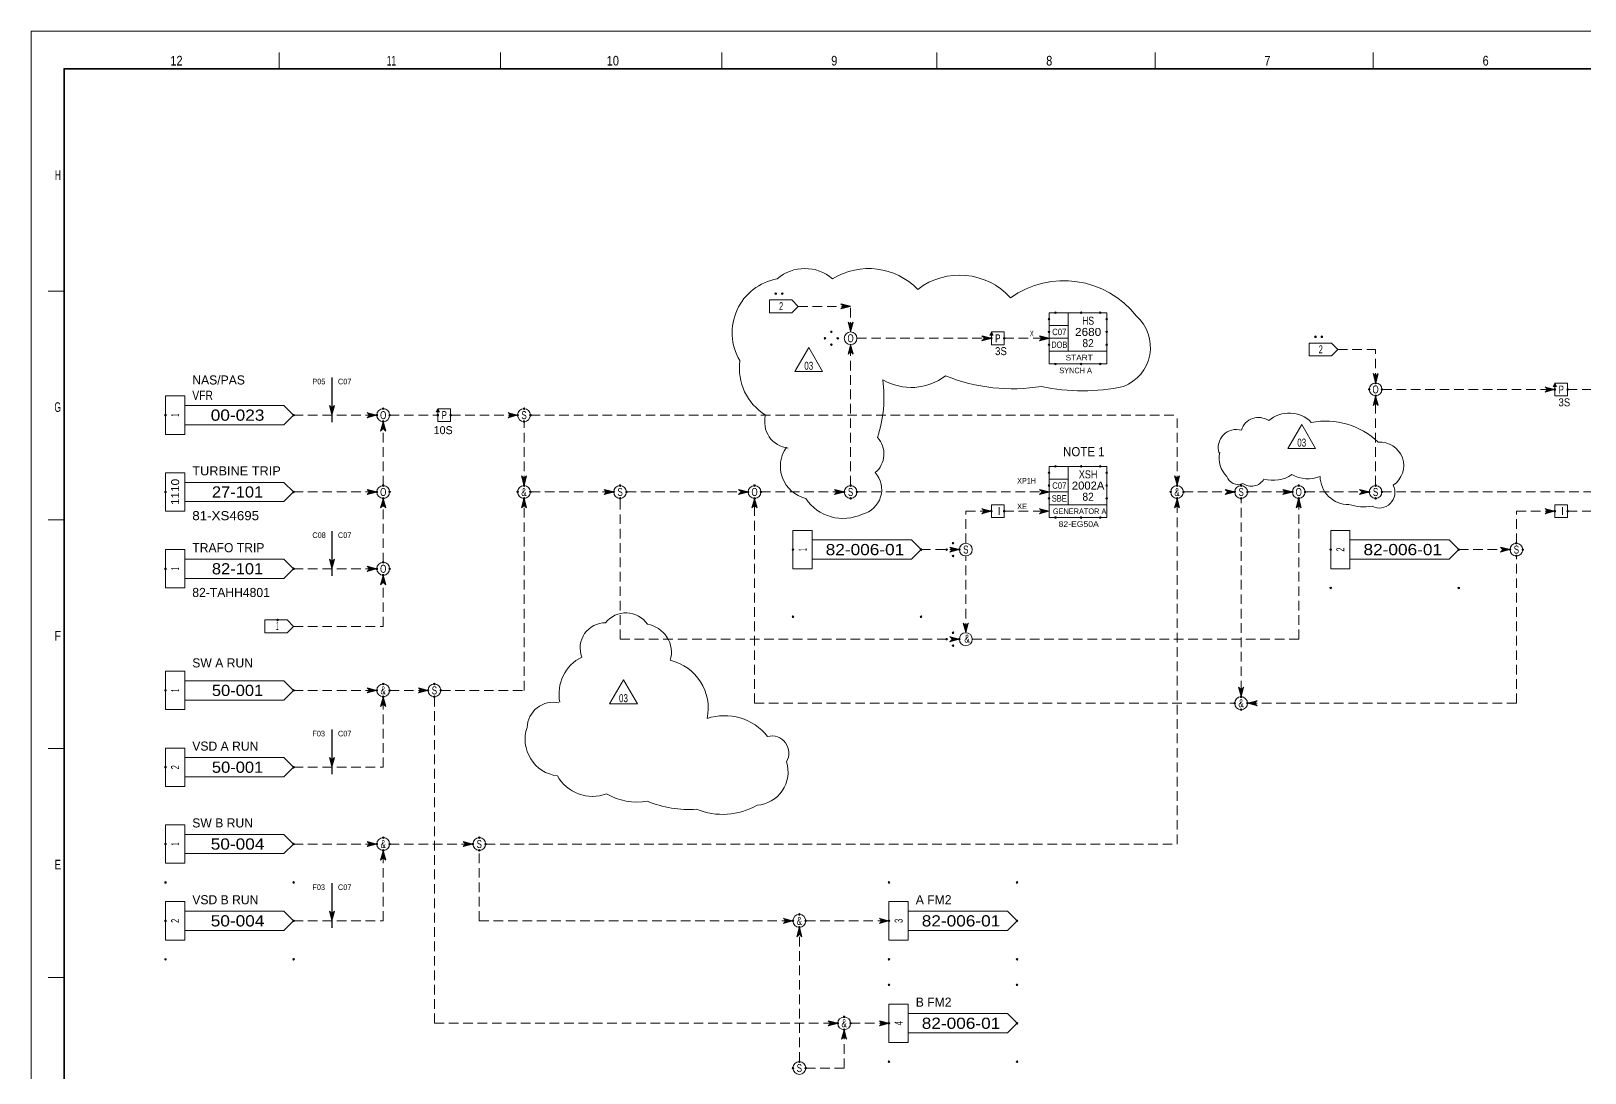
# Model space of a CAD drawing. Header units: millimetres. Extents: x 0 to 841, y 0 to 594.
# Drawn here: x 0 to 485.4, y 268.5 to 594 of the extents above; entities that cross this region are included whole.
import ezdxf
from ezdxf.enums import TextEntityAlignment as Align

# ---------------------------------------------------------------- set-up
doc = ezdxf.new("R2010")
doc.units = ezdxf.units.MM
doc.header["$PDMODE"] = 32
doc.header["$PDSIZE"] = 0.5
doc.linetypes.add('MEDIUM_DASHED', pattern=[4.5, 3, -1.5])
for name, color, linetype, lineweight in [('1', 7, 'Continuous', 13), ('12', 7, 'Continuous', 13), ('46', 7, 'MEDIUM_DASHED', 13), ('48', 7, 'Continuous', 13), ('49', 7, 'Continuous', 13), ('50', 7, 'Continuous', 13), ('51', 7, 'Continuous', 13), ('9', 7, 'Continuous', 13)]:
    doc.layers.add(name, color=color, linetype=linetype, lineweight=lineweight)
doc.layers.add('45', color=7, linetype='Continuous')

msp = doc.modelspace()

# ---------------------------------------------------------------- linework, layer by layer
at = {"layer": '1'}
for p, q in [((77.491, 587.261), (77.491, 582.228)), ((77.491, 587.261), (77.491, 582.228)), ((146.654, 587.261), (146.654, 582.228)), ((146.654, 587.261), (146.654, 582.228)), ((215.817, 587.261), (215.817, 582.228)), ((215.817, 587.261), (215.817, 582.228)), ((282.976, 587.261), (282.976, 582.228)), ((282.976, 587.261), (282.976, 582.228)), ((351.136, 587.261), (351.136, 582.228)), ((351.136, 587.261), (351.136, 582.228)), ((419.297, 587.261), (419.297, 582.228)), ((419.297, 587.261), (419.297, 582.228)), ((10.333, 512.761), (5.321, 512.761)), ((10.333, 512.761), (5.321, 512.761)), ((10.333, 441.28), (5.321, 441.28)), ((10.333, 441.28), (5.321, 441.28)), ((10.333, 369.799), (5.321, 369.799)), ((10.333, 369.799), (5.321, 369.799)), ((10.333, 298.318), (5.321, 298.318)), ((10.333, 298.318), (5.321, 298.318))]:
    msp.add_line(p, q, dxfattribs=at)
at = {"layer": '1', "lineweight": 25}
for p, q in [((93.999, 485.8), (93.999, 471.8)), ((93.999, 437.8), (93.999, 423.8)), ((93.999, 375.8), (93.999, 361.8)), ((93.999, 327.8), (93.999, 313.8))]:
    msp.add_line(p, q, dxfattribs=at)
at = {"layer": '1', "lineweight": 35}
msp.add_lwpolyline([(829.263, 112.014), (829.263, 582.228), (10.333, 582.228), (10.333, 10.382)], dxfattribs=at)
msp.add_lwpolyline([(829.263, 112.014), (829.263, 582.228), (10.333, 582.228), (10.333, 10.382)], dxfattribs=at)
at = {"layer": '12'}
for p, q in [((230.641, 509.977), (230.641, 505.977)), ((230.641, 509.977), (237.641, 509.977)), ((230.641, 505.977), (237.641, 505.977)), ((399.221, 496.485), (399.221, 492.485)), ((399.221, 496.485), (406.221, 496.485)), ((399.221, 492.485), (406.221, 492.485)), ((73, 410), (73, 406)), ((73, 410), (80, 410)), ((73, 406), (80, 406))]:
    msp.add_line(p, q, dxfattribs=at)
for points in [[(237.641, 505.977), (239.641, 507.977), (237.641, 509.977)], [(406.221, 492.485), (408.221, 494.485), (406.221, 496.485)], [(80, 406), (82, 408), (80, 410)]]:
    msp.add_lwpolyline(points, dxfattribs=at)
for p in [(232.641, 511.977), (234.641, 511.977), (401.221, 498.485), (403.221, 498.485), (77, 410)]:
    msp.add_point(p, dxfattribs=at)
at = {"layer": '46'}
for p, q in [((239.641, 507.977), (256, 507.977)), ((256, 500), (256, 507.977)), ((256, 452), (256, 496)), ((258, 498), (300, 498)), ((304, 498), (318, 498)), ((408.221, 494.485), (420.018, 494.485)), ((420, 484.143), (420, 494.513)), ((422.029, 482), (476, 482)), ((480, 482), (500, 482)), ((420, 452), (420, 480)), ((110, 452), (110, 472)), ((112, 474), (127.151, 474)), ((131.144, 474), (152, 474)), ((154, 452), (154, 472)), ((156, 474), (358, 474)), ((358, 452), (358, 474)), ((154, 388), (154, 448)), ((156, 450), (182, 450)), ((184, 404), (184, 448)), ((226, 384), (226, 448)), ((228, 450), (254, 450)), ((258, 450), (318, 450)), ((358, 340), (358, 448)), ((360, 450), (376, 450)), ((378, 388), (378, 448)), ((380, 450), (394, 450)), ((398, 450), (418, 450)), ((422, 450), (500, 450)), ((292, 434), (292, 444)), ((292, 444), (300, 444)), ((304, 444), (318, 444)), ((464, 434), (464, 444)), ((464, 444), (476, 444)), ((480, 444), (500, 444)), ((278, 432), (290, 432)), ((292, 406), (292, 430)), ((446, 432), (460, 432)), ((464, 384), (464, 430)), ((82, 408), (110, 408)), ((184, 404), (290, 404)), ((294, 404), (396, 404)), ((110, 364), (110, 386)), ((112, 388), (124, 388)), ((126, 284), (126, 386)), ((128, 388), (154, 388)), ((226, 384), (376, 384)), ((380, 384), (464, 384)), ((82, 364), (110, 364)), ((112, 340), (138, 340)), ((142, 340), (358, 340)), ((110, 316), (110, 336)), ((140, 316), (140, 338)), ((82, 316), (110, 316)), ((140, 316), (238, 316)), ((242, 316), (268, 316)), ((240, 272), (240, 314)), ((126, 284), (252, 284)), ((254, 270), (254, 282)), ((256, 284), (268, 284)), ((242, 270), (254, 270))]:
    msp.add_line(p, q, dxfattribs=at)
for points in [[(256, 508), (253, 508.8), (253.8, 508), (253, 507.2)], [(255.6, 508), (253.4, 508.6), (254, 508), (253.4, 507.4)], [(255.2, 508), (253.8, 508.4), (254.2, 508), (253.8, 507.6)], [(254.8, 508), (254.2, 508.2), (254.4, 508), (254.2, 507.8)], [(256, 500.024), (256.8, 503.024), (256, 502.224), (255.2, 503.024)], [(256, 500.424), (256.6, 502.624), (256, 502.024), (255.4, 502.624)], [(256, 500.824), (256.4, 502.224), (256, 501.824), (255.6, 502.224)], [(256, 501.224), (256.2, 501.824), (256, 501.624), (255.8, 501.824)], [(256.002, 496.042), (256.802, 493.042), (256.002, 493.842), (255.202, 493.042)], [(256.002, 495.642), (256.602, 493.442), (256.002, 494.042), (255.402, 493.442)], [(256.002, 495.242), (256.402, 493.842), (256.002, 494.242), (255.602, 493.842)], [(300, 498), (297, 498.8), (297.8, 498), (297, 497.2)], [(299.6, 498), (297.4, 498.6), (298, 498), (297.4, 497.4)], [(299.2, 498), (297.8, 498.4), (298.2, 498), (297.8, 497.6)], [(298.8, 498), (298.2, 498.2), (298.4, 498), (298.2, 497.8)], [(318, 498), (315, 498.8), (315.8, 498), (315, 497.2)], [(317.6, 498), (315.4, 498.6), (316, 498), (315.4, 497.4)], [(317.2, 498), (315.8, 498.4), (316.2, 498), (315.8, 497.6)], [(316.8, 498), (316.2, 498.2), (316.4, 498), (316.2, 497.8)], [(256.002, 494.842), (256.202, 494.242), (256.002, 494.442), (255.802, 494.242)], [(420.056, 484.057), (420.856, 487.057), (420.056, 486.257), (419.256, 487.057)], [(420.056, 484.457), (420.656, 486.657), (420.056, 486.057), (419.456, 486.657)], [(420.056, 484.857), (420.456, 486.257), (420.056, 485.857), (419.656, 486.257)], [(420.056, 485.257), (420.256, 485.857), (420.056, 485.657), (419.856, 485.857)], [(476, 482), (473, 482.8), (473.8, 482), (473, 481.2)], [(475.6, 482), (473.4, 482.6), (474, 482), (473.4, 481.4)], [(475.2, 482), (473.8, 482.4), (474.2, 482), (473.8, 481.6)], [(474.8, 482), (474.2, 482.2), (474.4, 482), (474.2, 481.8)], [(94, 474), (94.8, 477), (94, 476.2), (93.2, 477)], [(94, 474.4), (94.6, 476.6), (94, 476), (93.4, 476.6)], [(94, 474.8), (94.4, 476.2), (94, 475.8), (93.6, 476.2)], [(94, 475.2), (94.2, 475.8), (94, 475.6), (93.8, 475.8)], [(420.002, 480.042), (420.802, 477.042), (420.002, 477.842), (419.202, 477.042)], [(420.002, 479.642), (420.602, 477.442), (420.002, 478.042), (419.402, 477.442)], [(420.002, 479.242), (420.402, 477.842), (420.002, 478.242), (419.602, 477.842)], [(420.002, 478.842), (420.202, 478.242), (420.002, 478.442), (419.802, 478.242)], [(107.6, 474), (105.4, 474.6), (106, 474), (105.4, 473.4)], [(107.2, 474), (105.8, 474.4), (106.2, 474), (105.8, 473.6)], [(106.8, 474), (106.2, 474.2), (106.4, 474), (106.2, 473.8)], [(110, 472), (110.8, 469), (110, 469.8), (109.2, 469)], [(110, 471.6), (110.6, 469.4), (110, 470), (109.4, 469.4)], [(110, 471.2), (110.4, 469.8), (110, 470.2), (109.6, 469.8)], [(152, 474), (149, 474.8), (149.8, 474), (149, 473.2)], [(151.6, 474), (149.4, 474.6), (150, 474), (149.4, 473.4)], [(151.2, 474), (149.8, 474.4), (150.2, 474), (149.8, 473.6)], [(150.8, 474), (150.2, 474.2), (150.4, 474), (150.2, 473.8)], [(110, 470.8), (110.2, 470.2), (110, 470.4), (109.8, 470.2)], [(154, 452), (154.8, 455), (154, 454.2), (153.2, 455)], [(154, 452.4), (154.6, 454.6), (154, 454), (153.4, 454.6)], [(154, 452.8), (154.4, 454.2), (154, 453.8), (153.6, 454.2)], [(154, 453.2), (154.2, 453.8), (154, 453.6), (153.8, 453.8)], [(358, 452), (358.8, 455), (358, 454.2), (357.2, 455)], [(358, 452.4), (358.6, 454.6), (358, 454), (357.4, 454.6)], [(358, 452.8), (358.4, 454.2), (358, 453.8), (357.6, 454.2)], [(358, 453.2), (358.2, 453.8), (358, 453.6), (357.8, 453.8)], [(107.6, 450), (105.4, 450.6), (106, 450), (105.4, 449.4)], [(107.2, 450), (105.8, 450.4), (106.2, 450), (105.8, 449.6)], [(106.8, 450), (106.2, 450.2), (106.4, 450), (106.2, 449.8)], [(110, 447.6), (110.6, 445.4), (110, 446), (109.4, 445.4)], [(110, 447.2), (110.4, 445.8), (110, 446.2), (109.6, 445.8)], [(110, 446.8), (110.2, 446.2), (110, 446.4), (109.8, 446.2)], [(154, 448), (154.8, 445), (154, 445.8), (153.2, 445)], [(154, 447.6), (154.6, 445.4), (154, 446), (153.4, 445.4)], [(154, 447.2), (154.4, 445.8), (154, 446.2), (153.6, 445.8)], [(154, 446.8), (154.2, 446.2), (154, 446.4), (153.8, 446.2)], [(182, 450), (179, 450.8), (179.8, 450), (179, 449.2)], [(181.6, 450), (179.4, 450.6), (180, 450), (179.4, 449.4)], [(181.2, 450), (179.8, 450.4), (180.2, 450), (179.8, 449.6)], [(180.8, 450), (180.2, 450.2), (180.4, 450), (180.2, 449.8)], [(223.6, 450), (221.4, 450.6), (222, 450), (221.4, 449.4)], [(223.2, 450), (221.8, 450.4), (222.2, 450), (221.8, 449.6)], [(222.8, 450), (222.2, 450.2), (222.4, 450), (222.2, 449.8)], [(226, 448), (226.8, 445), (226, 445.8), (225.2, 445)], [(226, 447.6), (226.6, 445.4), (226, 446), (225.4, 445.4)], [(226, 447.2), (226.4, 445.8), (226, 446.2), (225.6, 445.8)], [(226, 446.8), (226.2, 446.2), (226, 446.4), (225.8, 446.2)], [(254, 450), (251, 450.8), (251.8, 450), (251, 449.2)], [(253.6, 450), (251.4, 450.6), (252, 450), (251.4, 449.4)], [(253.2, 450), (251.8, 450.4), (252.2, 450), (251.8, 449.6)], [(252.8, 450), (252.2, 450.2), (252.4, 450), (252.2, 449.8)], [(318, 450), (315, 450.8), (315.8, 450), (315, 449.2)], [(317.6, 450), (315.4, 450.6), (316, 450), (315.4, 449.4)], [(317.2, 450), (315.8, 450.4), (316.2, 450), (315.8, 449.6)], [(316.8, 450), (316.2, 450.2), (316.4, 450), (316.2, 449.8)], [(358, 448), (358.8, 445), (358, 445.8), (357.2, 445)], [(358, 447.6), (358.6, 445.4), (358, 446), (357.4, 445.4)], [(358, 447.2), (358.4, 445.8), (358, 446.2), (357.6, 445.8)], [(358, 446.8), (358.2, 446.2), (358, 446.4), (357.8, 446.2)], [(376, 450), (373, 450.8), (373.8, 450), (373, 449.2)], [(375.6, 450), (373.4, 450.6), (374, 450), (373.4, 449.4)], [(375.2, 450), (373.8, 450.4), (374.2, 450), (373.8, 449.6)], [(374.8, 450), (374.2, 450.2), (374.4, 450), (374.2, 449.8)], [(394, 450), (391, 450.8), (391.8, 450), (391, 449.2)], [(393.6, 450), (391.4, 450.6), (392, 450), (391.4, 449.4)], [(393.2, 450), (391.8, 450.4), (392.2, 450), (391.8, 449.6)], [(392.8, 450), (392.2, 450.2), (392.4, 450), (392.2, 449.8)], [(396, 447.6), (396.6, 445.4), (396, 446), (395.4, 445.4)], [(396, 447.2), (396.4, 445.8), (396, 446.2), (395.6, 445.8)], [(396, 446.8), (396.2, 446.2), (396, 446.4), (395.8, 446.2)], [(418, 450), (415, 450.8), (415.8, 450), (415, 449.2)], [(417.6, 450), (415.4, 450.6), (416, 450), (415.4, 449.4)], [(417.2, 450), (415.8, 450.4), (416.2, 450), (415.8, 449.6)], [(416.8, 450), (416.2, 450.2), (416.4, 450), (416.2, 449.8)], [(300, 444), (297, 444.8), (297.8, 444), (297, 443.2)], [(300, 444), (297, 444.8), (297.8, 444), (297, 443.2)], [(299.6, 444), (297.4, 444.6), (298, 444), (297.4, 443.4)], [(299.6, 444), (297.4, 444.6), (298, 444), (297.4, 443.4)], [(299.2, 444), (297.8, 444.4), (298.2, 444), (297.8, 443.6)], [(299.2, 444), (297.8, 444.4), (298.2, 444), (297.8, 443.6)], [(298.8, 444), (298.2, 444.2), (298.4, 444), (298.2, 443.8)], [(298.8, 444), (298.2, 444.2), (298.4, 444), (298.2, 443.8)], [(318, 444), (315, 444.8), (315.8, 444), (315, 443.2)], [(317.6, 444), (315.4, 444.6), (316, 444), (315.4, 443.4)], [(317.2, 444), (315.8, 444.4), (316.2, 444), (315.8, 443.6)], [(316.8, 444), (316.2, 444.2), (316.4, 444), (316.2, 443.8)], [(476, 444), (473, 444.8), (473.8, 444), (473, 443.2)], [(476, 444), (473, 444.8), (473.8, 444), (473, 443.2)], [(475.6, 444), (473.4, 444.6), (474, 444), (473.4, 443.4)], [(475.6, 444), (473.4, 444.6), (474, 444), (473.4, 443.4)], [(475.2, 444), (473.8, 444.4), (474.2, 444), (473.8, 443.6)], [(475.2, 444), (473.8, 444.4), (474.2, 444), (473.8, 443.6)], [(474.8, 444), (474.2, 444.2), (474.4, 444), (474.2, 443.8)], [(474.8, 444), (474.2, 444.2), (474.4, 444), (474.2, 443.8)], [(290, 432), (287, 432.8), (287.8, 432), (287, 431.2)], [(289.6, 432), (287.4, 432.6), (288, 432), (287.4, 431.4)], [(289.2, 432), (287.8, 432.4), (288.2, 432), (287.8, 431.6)], [(288.8, 432), (288.2, 432.2), (288.4, 432), (288.2, 431.8)], [(462, 432), (459, 432.8), (459.8, 432), (459, 431.2)], [(461.6, 432), (459.4, 432.6), (460, 432), (459.4, 431.4)], [(461.2, 432), (459.8, 432.4), (460.2, 432), (459.8, 431.6)], [(460.8, 432), (460.2, 432.2), (460.4, 432), (460.2, 431.8)], [(94, 426), (94.8, 429), (94, 428.2), (93.2, 429)], [(94, 426.4), (94.6, 428.6), (94, 428), (93.4, 428.6)], [(94, 426.8), (94.4, 428.2), (94, 427.8), (93.6, 428.2)], [(94, 427.2), (94.2, 427.8), (94, 427.6), (93.8, 427.8)], [(107.6, 426), (105.4, 426.6), (106, 426), (105.4, 425.4)], [(107.2, 426), (105.8, 426.4), (106.2, 426), (105.8, 425.6)], [(106.8, 426), (106.2, 426.2), (106.4, 426), (106.2, 425.8)], [(110, 423.6), (110.6, 421.4), (110, 422), (109.4, 421.4)], [(110, 423.2), (110.4, 421.8), (110, 422.2), (109.6, 421.8)], [(110, 422.8), (110.2, 422.2), (110, 422.4), (109.8, 422.2)], [(292, 406), (292.8, 409), (292, 408.2), (291.2, 409)], [(292, 406.4), (292.6, 408.6), (292, 408), (291.4, 408.6)], [(292, 406.8), (292.4, 408.2), (292, 407.8), (291.6, 408.2)], [(292, 407.2), (292.2, 407.8), (292, 407.6), (291.8, 407.8)], [(290, 404), (287, 404.8), (287.8, 404), (287, 403.2)], [(289.6, 404), (287.4, 404.6), (288, 404), (287.4, 403.4)], [(289.2, 404), (287.8, 404.4), (288.2, 404), (287.8, 403.6)], [(288.8, 404), (288.2, 404.2), (288.4, 404), (288.2, 403.8)], [(107.6, 388), (105.4, 388.6), (106, 388), (105.4, 387.4)], [(107.2, 388), (105.8, 388.4), (106.2, 388), (105.8, 387.6)], [(124, 388), (121, 388.8), (121.8, 388), (121, 387.2)], [(123.6, 388), (121.4, 388.6), (122, 388), (121.4, 387.4)], [(123.2, 388), (121.8, 388.4), (122.2, 388), (121.8, 387.6)], [(378, 386), (378.8, 389), (378, 388.2), (377.2, 389)], [(378, 386.4), (378.6, 388.6), (378, 388), (377.4, 388.6)], [(106.8, 388), (106.2, 388.2), (106.4, 388), (106.2, 387.8)], [(110, 386), (110.8, 383), (110, 383.8), (109.2, 383)], [(110, 385.6), (110.6, 383.4), (110, 384), (109.4, 383.4)], [(110, 385.2), (110.4, 383.8), (110, 384.2), (109.6, 383.8)], [(110, 384.8), (110.2, 384.2), (110, 384.4), (109.8, 384.2)], [(122.8, 388), (122.2, 388.2), (122.4, 388), (122.2, 387.8)], [(378, 386.8), (378.4, 388.2), (378, 387.8), (377.6, 388.2)], [(378, 387.2), (378.2, 387.8), (378, 387.6), (377.8, 387.8)], [(380, 384), (383, 384.8), (382.2, 384), (383, 383.2)], [(380.4, 384), (382.6, 384.6), (382, 384), (382.6, 383.4)], [(380.8, 384), (382.2, 384.4), (381.8, 384), (382.2, 383.6)], [(381.2, 384), (381.8, 384.2), (381.6, 384), (381.8, 383.8)], [(94, 364), (94.8, 367), (94, 366.2), (93.2, 367)], [(94, 364.4), (94.6, 366.6), (94, 366), (93.4, 366.6)], [(94, 364.8), (94.4, 366.2), (94, 365.8), (93.6, 366.2)], [(94, 365.2), (94.2, 365.8), (94, 365.6), (93.8, 365.8)], [(107.6, 340), (105.4, 340.6), (106, 340), (105.4, 339.4)], [(107.2, 340), (105.8, 340.4), (106.2, 340), (105.8, 339.6)], [(106.8, 340), (106.2, 340.2), (106.4, 340), (106.2, 339.8)], [(138, 340), (135, 340.8), (135.8, 340), (135, 339.2)], [(137.6, 340), (135.4, 340.6), (136, 340), (135.4, 339.4)], [(137.2, 340), (135.8, 340.4), (136.2, 340), (135.8, 339.6)], [(136.8, 340), (136.2, 340.2), (136.4, 340), (136.2, 339.8)], [(110, 338), (110.8, 335), (110, 335.8), (109.2, 335)], [(110, 337.6), (110.6, 335.4), (110, 336), (109.4, 335.4)], [(110, 337.2), (110.4, 335.8), (110, 336.2), (109.6, 335.8)], [(110, 336.8), (110.2, 336.2), (110, 336.4), (109.8, 336.2)], [(94, 316), (94.8, 319), (94, 318.2), (93.2, 319)], [(94, 316.4), (94.6, 318.6), (94, 318), (93.4, 318.6)], [(94, 316.8), (94.4, 318.2), (94, 317.8), (93.6, 318.2)], [(94, 317.2), (94.2, 317.8), (94, 317.6), (93.8, 317.8)], [(238, 316), (235, 316.8), (235.8, 316), (235, 315.2)], [(237.6, 316), (235.4, 316.6), (236, 316), (235.4, 315.4)], [(237.2, 316), (235.8, 316.4), (236.2, 316), (235.8, 315.6)], [(236.8, 316), (236.2, 316.2), (236.4, 316), (236.2, 315.8)], [(268, 316), (265, 316.8), (265.8, 316), (265, 315.2)], [(267.6, 316), (265.4, 316.6), (266, 316), (265.4, 315.4)], [(267.2, 316), (265.8, 316.4), (266.2, 316), (265.8, 315.6)], [(266.8, 316), (266.2, 316.2), (266.4, 316), (266.2, 315.8)], [(240, 314), (240.8, 311), (240, 311.8), (239.2, 311)], [(240, 313.6), (240.6, 311.4), (240, 312), (239.4, 311.4)], [(240, 313.2), (240.4, 311.8), (240, 312.2), (239.6, 311.8)], [(240, 312.8), (240.2, 312.2), (240, 312.4), (239.8, 312.2)], [(252, 284), (249, 284.8), (249.8, 284), (249, 283.2)], [(251.6, 284), (249.4, 284.6), (250, 284), (249.4, 283.4)], [(251.2, 284), (249.8, 284.4), (250.2, 284), (249.8, 283.6)], [(250.8, 284), (250.2, 284.2), (250.4, 284), (250.2, 283.8)], [(254, 282), (254.8, 279), (254, 279.8), (253.2, 279)], [(254, 281.6), (254.6, 279.4), (254, 280), (253.4, 279.4)], [(268, 284), (265, 284.8), (265.8, 284), (265, 283.2)], [(267.6, 284), (265.4, 284.6), (266, 284), (265.4, 283.4)], [(267.2, 284), (265.8, 284.4), (266.2, 284), (265.8, 283.6)], [(266.8, 284), (266.2, 284.2), (266.4, 284), (266.2, 283.8)], [(254, 281.2), (254.4, 279.8), (254, 280.2), (253.6, 279.8)], [(254, 280.8), (254.2, 280.2), (254, 280.4), (253.8, 280.2)]]:
    msp.add_lwpolyline(points, close=True, dxfattribs=at)
for points in [[(82, 474), (108, 474), (105, 474.8), (105.8, 474), (105, 473.2), (108, 474)], [(82, 450), (108, 450), (105, 450.8), (105.8, 450), (105, 449.2), (108, 450)], [(110, 428), (110, 448), (110.8, 445), (110, 445.8), (109.2, 445), (110, 448)], [(186, 450), (224, 450), (221, 450.8), (221.8, 450), (221, 449.2), (224, 450)], [(396, 404), (396, 448), (396.8, 445), (396, 445.8), (395.2, 445), (396, 448)], [(82, 426), (108, 426), (105, 426.8), (105.8, 426), (105, 425.2), (108, 426)], [(110, 408), (110, 424), (110.8, 421), (110, 421.8), (109.2, 421), (110, 424)], [(82, 388), (108, 388), (105, 388.8), (105.8, 388), (105, 387.2), (108, 388)], [(82, 340), (108, 340), (105, 340.8), (105.8, 340), (105, 339.2), (108, 340)]]:
    msp.add_lwpolyline(points, dxfattribs=at)
at = {"layer": '48'}
for p, q in [((324, 506), (324, 494)), ((318, 502), (324, 502)), ((318, 498), (324, 498)), ((324, 458), (324, 446)), ((318, 454), (324, 454)), ((318, 450), (324, 450))]:
    msp.add_line(p, q, dxfattribs=at)
for points in [[(318, 506), (336, 506), (336, 494), (318, 494)], [(300, 500), (299.501, 499), (300.501, 499)], [(300, 496), (304, 496), (304, 500), (300, 500)], [(476, 484), (475.501, 483), (476.501, 483)], [(476, 480), (480, 480), (480, 484), (476, 484)], [(127.059, 476.013), (126.56, 475.013), (127.56, 475.013)], [(127.059, 472.013), (131.059, 472.013), (131.059, 476.013), (127.059, 476.013)], [(318, 458), (336, 458), (336, 446), (318, 446)], [(300, 442), (304, 442), (304, 446), (300, 446)], [(300, 442), (304, 442), (304, 446), (300, 446)], [(476, 442), (480, 442), (480, 446), (476, 446)], [(476, 442), (480, 442), (480, 446), (476, 446)]]:
    msp.add_lwpolyline(points, close=True, dxfattribs=at)
for points in [[(299.638, 499.102), (300.031, 499.732), (300.346, 499.102), (299.795, 499.102), (300.031, 499.496), (300.189, 499.181), (299.953, 499.181)], [(318, 494), (318, 490), (336, 490), (336, 494)], [(475.638, 483.102), (476.031, 483.732), (476.346, 483.102), (475.795, 483.102), (476.031, 483.496), (476.189, 483.181), (475.953, 483.181)], [(126.697, 475.116), (127.091, 475.746), (127.406, 475.116), (126.854, 475.116), (127.091, 475.509), (127.248, 475.194), (127.012, 475.194)], [(318, 446), (318, 442), (336, 442), (336, 446)]]:
    msp.add_lwpolyline(points, dxfattribs=at)
for centre in [(256, 498.024), (420.002, 482.042), (110, 474), (154, 474), (110, 450), (154, 450), (184, 450), (226, 450), (256, 450), (358, 450), (378, 450), (396, 450), (420, 450), (292, 432), (464, 432), (110, 426), (292, 404), (110, 388), (126, 388), (378, 384), (110, 340), (140, 340), (240, 316), (254, 284), (240, 270)]:
    msp.add_circle(centre, 2, dxfattribs=at)
for p in [(320, 506), (328, 506), (334, 506), (250, 500.024), (318, 504), (318, 500), (336, 504), (336, 500), (248, 498.024), (250, 496.024), (252, 498.024), (300, 498), (304, 498), (318, 496), (336, 496), (320, 490), (328, 490), (334, 490), (418.002, 482.042), (420.002, 484.042), (422.002, 482.042), (476, 482), (480, 482), (110, 476), (154, 476), (420.002, 480.042), (108, 474), (110, 472), (112, 474), (127.059, 474.013), (131.059, 474.013), (152, 474), (154, 472), (156, 474), (320, 458), (328, 458), (334, 458), (110, 452), (154, 452), (184, 452), (226, 452), (256, 452), (318, 456), (318, 452), (336, 456), (336, 452), (358, 452), (378, 452), (396, 452), (420, 452), (108, 450), (110, 448), (112, 450), (152, 450), (154, 448), (156, 450), (182, 450), (184, 448), (186, 450), (224, 450), (226, 448), (228, 450), (254, 450), (256, 448), (258, 450), (318, 448), (336, 448), (356, 450), (358, 448), (360, 450), (376, 450), (378, 448), (380, 450), (394, 450), (396, 448), (398, 450), (418, 450), (420, 448), (422, 450), (300, 444), (304, 444), (320, 442), (328, 442), (334, 442), (476, 444), (480, 444), (286, 432), (288, 434), (290, 432), (462, 432), (464, 434), (466, 432), (110, 428), (288, 430), (464, 430), (108, 426), (110, 424), (112, 426), (286, 404), (288, 406), (290, 404), (288, 402), (110, 390), (126, 390), (108, 388), (110, 386), (112, 388), (124, 388), (126, 386), (128, 388), (376, 384), (378, 386), (380, 384), (378, 382), (108, 340), (110, 342), (112, 340), (138, 340), (140, 342), (142, 340), (110, 338), (140, 338), (238, 316), (240, 318), (242, 316), (240, 314), (252, 284), (254, 286), (254, 282), (256, 284), (240, 272), (238, 270), (242, 270)]:
    msp.add_point(p, dxfattribs=at)
at = {"layer": '49'}
for p, q in [((48, 480), (42, 480)), ((48, 468), (48, 480)), ((79, 477), (48, 477)), ((79, 471), (48, 471)), ((48, 456), (42, 456)), ((48, 444), (48, 456)), ((79, 453), (48, 453)), ((79, 447), (48, 447)), ((244, 438), (238, 438)), ((244, 426), (244, 438)), ((412, 438), (406, 438)), ((412, 426), (412, 438)), ((275, 435), (244, 435)), ((443, 435), (412, 435)), ((48, 432), (42, 432)), ((48, 420), (48, 432)), ((79, 429), (48, 429)), ((275, 429), (244, 429)), ((443, 429), (412, 429)), ((79, 423), (48, 423)), ((48, 394), (42, 394)), ((48, 382), (48, 394)), ((79, 391), (48, 391)), ((79, 385), (48, 385)), ((48, 370), (42, 370)), ((48, 358), (48, 370)), ((79, 367), (48, 367)), ((79, 361), (48, 361)), ((48, 346), (42, 346)), ((48, 334), (48, 346)), ((79, 343), (48, 343)), ((79, 337), (48, 337)), ((48, 322), (42, 322)), ((48, 310), (48, 322)), ((274, 322), (268, 322)), ((274, 310), (274, 322)), ((79, 319), (48, 319)), ((305, 319), (274, 319)), ((79, 313), (48, 313)), ((305, 313), (274, 313)), ((274, 290), (268, 290)), ((274, 278), (274, 290)), ((305, 287), (274, 287)), ((305, 281), (274, 281))]:
    msp.add_line(p, q, dxfattribs=at)
for points in [[(42, 480), (42, 468), (48, 468)], [(79, 477), (82, 474), (79, 471)], [(42, 456), (42, 444), (48, 444)], [(79, 453), (82, 450), (79, 447)], [(238, 438), (238, 426), (244, 426)], [(406, 438), (406, 426), (412, 426)], [(275, 435), (278, 432), (275, 429)], [(443, 435), (446, 432), (443, 429)], [(42, 432), (42, 420), (48, 420)], [(79, 429), (82, 426), (79, 423)], [(42, 394), (42, 382), (48, 382)], [(79, 391), (82, 388), (79, 385)], [(42, 370), (42, 358), (48, 358)], [(79, 367), (82, 364), (79, 361)], [(42, 346), (42, 334), (48, 334)], [(79, 343), (82, 340), (79, 337)], [(42, 322), (42, 310), (48, 310)], [(268, 322), (268, 310), (274, 310)], [(79, 319), (82, 316), (79, 313)], [(305, 319), (308, 316), (305, 313)], [(268, 290), (268, 278), (274, 278)], [(305, 287), (308, 284), (305, 281)]]:
    msp.add_lwpolyline(points, dxfattribs=at)
for p in [(42, 474), (82, 474), (42, 450), (82, 450), (238, 432), (278, 432), (406, 432), (446, 432), (42, 426), (82, 426), (406, 420), (446, 420), (238, 411), (278, 411), (42, 388), (82, 388), (42, 364), (82, 364), (42, 340), (82, 340), (42, 328), (82, 328), (268, 328), (308, 328), (42, 316), (82, 316), (268, 316), (308, 316), (42, 304), (82, 304), (268, 304), (308, 304), (268, 296), (308, 296), (268, 284), (308, 284), (268, 272), (308, 272)]:
    msp.add_point(p, dxfattribs=at)
at = {"layer": '50'}
for points in [[(242.93, 495.121), (238.6, 487.621), (247.26, 487.621)], [(396.93, 471.121), (392.6, 463.621), (401.26, 463.621)], [(185.056, 391.263), (180.726, 383.763), (189.386, 383.763)]]:
    msp.add_lwpolyline(points, close=True, dxfattribs=at)
at = {"layer": '51'}
for centre, radius, start, end in [((241.732, 506.445), 13.358, 49.57705, 130.42294), ((261.631, 498.301), 21.486, 44.30088, 121.53255), ((236.109, 499.782), 17.104, 100.23083, 210.80159), ((290.057, 496.389), 21.366, 41.79989, 127.64282), ((322.675, 487.316), 28.673, 37.97995, 125.59912), ((336.594, 495.196), 13.066, 290.92214, 48.35976), ((238.53, 488.704), 17.269, 172.28196, 238.27349), ((274.926, 500.306), 17.653, 239.86428, 307.48892), ((306.509, 537.622), 55.393, 247.90017, 279.51849), ((225.804, 479.64), 40.619, 341.88161, 7.6393), ((328.465, 540.391), 58.808, 257.43326, 282.56674), ((237.357, 471.85), 8.199, 164.68686, 263.69668), ((383.439, 467.726), 5.554, 55.14066, 163.62837), ((392.974, 464.926), 9.726, 44.41577, 130.84054), ((404.371, 448.399), 23.754, 46.21283, 100.7966), ((258.858, 461.872), 7.563, 309.81519, 42.77556), ((376.534, 463.824), 5.69, 73.91348, 197.35971), ((244.333, 458), 10.269, 144.24611, 256.86598), ((378.624, 460.424), 7.519, 165.68457, 227.49011), ((421.407, 458.196), 7.375, 304.00966, 94.65996), ((257.814, 450.766), 7.919, 283.66923, 41.97896), ((377, 455.976), 3.626, 197.56928, 294.50574), ((381.203, 456.353), 4.56, 233.71473, 329.16736), ((387.967, 464.103), 10.482, 254.22717, 304.19488), ((398.827, 464.113), 10.002, 240.21012, 292.63721), ((411.499, 454.904), 8.821, 180.1417, 271.0098), ((421.155, 449.882), 4.9, 242.57387, 26.69539), ((253.695, 455.769), 14.04, 213.59692, 295.25489), ((416.476, 461.584), 16.234, 252.71864, 278.57921), ((179.397, 401.258), 7.876, 89.61943, 201.07794), ((185.811, 404.112), 8.105, 34.14289, 141.71705), ((191.144, 399.876), 8.892, 343.84127, 81.10112), ((177.683, 386.974), 12.763, 116.20371, 191.95368), ((196.173, 382.454), 15.354, 347.81138, 76.77723), ((163.093, 376.158), 8.136, 77.29869, 178.45128), ((216.64, 362.929), 17.174, 38.50762, 108.53244), ((165.691, 372.632), 11.366, 160.75651, 263.5235), ((231.33, 368.382), 5.387, 329.7621, 103.43116), ((226.064, 362.512), 10.411, 273.89869, 17.65168), ((175.407, 367.495), 12.603, 209.24292, 290.22568), ((189.318, 372.27), 19.154, 240.07861, 279.62308), ((205.551, 384.754), 33.967, 247.44016, 273.9212), ((216.03, 370.893), 21.624, 247.84246, 299.78569)]:
    msp.add_arc(centre, radius, start, end, dxfattribs=at)
at = {"layer": '9'}
msp.add_lwpolyline([(0, 0), (841, 0), (841, 594), (0, 594)], close=True, dxfattribs=at)
msp.add_lwpolyline([(0, 0), (841, 0), (841, 594), (0, 594)], close=True, dxfattribs=at)

# ---------------------------------------------------------------- texts
at = {"layer": '1'}
for s, width, p in [('12', 0.85, (45.415, 583.235)), ('12', 0.85, (45.415, 583.235)), ('11', 0.65, (112.578, 583.235)), ('11', 0.65, (112.578, 583.235)), ('10', 0.85, (181.736, 583.235)), ('10', 0.85, (181.736, 583.235)), ('9', 0.85, (250.906, 583.235)), ('9', 0.85, (250.906, 583.235)), ('8', 0.85, (318.064, 583.235)), ('8', 0.85, (318.064, 583.235)), ('7', 0.85, (386.224, 583.235)), ('7', 0.85, (386.224, 583.235)), ('6', 0.85, (454.385, 583.235)), ('6', 0.85, (454.385, 583.235))]:
    msp.add_text(s, height=3.02, dxfattribs=dict(at, width=width)).set_placement(p, align=Align.CENTER)
for s, width, p in [('H', 0.65, (9.329, 547.494)), ('H', 0.65, (9.329, 547.494)), ('G', 0.65, (9.329, 475.007)), ('G', 0.65, (9.329, 475.007)), ('F', 0.8, (9.329, 403.526)), ('F', 0.8, (9.329, 403.526)), ('E', 0.75, (9.329, 332.045)), ('E', 0.75, (9.329, 332.045))]:
    msp.add_text(s, height=3.02, dxfattribs=dict(at, width=width)).set_placement(p, align=Align.RIGHT)
at = {"layer": '12'}
for s, width, p in [('2', 0.6, (234.302, 506.802)), ('2', 0.6, (402.882, 493.309)), ('1', 0.35, (76.935, 406.907))]:
    msp.add_text(s, height=2.5, dxfattribs=dict(at, width=width)).set_placement(p, align=Align.CENTER)
at = {"layer": '45'}
for s, width, p in [('X', 0.6, (312.016, 498.626)), ('START ', 1.1, (323.197, 491.098)), ('P05', 0.9, (87.861, 483.625)), ('C07', 0.9, (95.861, 483.625)), ('SYNCH A', 0.95, (321.197, 487.098)), ('XP1H', 0.85, (308.016, 452.626)), ('XE', 0.8, (308.016, 444.626)), ('GENERATOR A', 0.95, (319.197, 443.098)), ('C08', 0.9, (87.861, 435.625)), ('C07', 0.9, (95.861, 435.625)), ('82-EG50A ', 1.15, (320.976, 439.098)), ('F03', 0.95, (87.861, 373.625)), ('C07', 0.9, (95.861, 373.625)), ('F03', 0.95, (87.861, 325.625)), ('C07', 0.9, (95.861, 325.625))]:
    msp.add_text(s, height=1.75, dxfattribs=dict(at, width=width)).set_placement(p)
at = {"layer": '49'}
for s, p in [('NAS/PAS', (50.362, 483.578)), ('TRAFO TRIP', (50.362, 431.181)), ('82-TAHH4801', (50.362, 417.181)), ('SW A RUN', (50.362, 395.181)), ('VSD A RUN', (50.362, 369.181)), ('SW B RUN', (50.362, 345.181)), ('SW B RUN', (50.362, 345.181)), ('VSD B RUN', (50.362, 321.181)), ('A FM2', (276.362, 321.181)), ('B FM2', (276.362, 289.181))]:
    msp.add_text(s, height=2.835, dxfattribs=at).set_placement(p)
for s, width, p in [('VFR', 0.85, (50.362, 478.783)), ('NOTE 1', 0.95, (322.362, 461.181)), ('TURBINE TRIP', 1.05, (50.362, 455.181)), ('81-XS4695', 1.1, (50.362, 441.181))]:
    msp.add_text(s, height=2.835, dxfattribs=dict(at, width=width)).set_placement(p)
for s, width, p in [('00-023', 1.15, (64.5, 472.25)), ('27-101', 1.1, (64.5, 448.25)), ('82-006-01', 1.15, (260.5, 430.25)), ('82-006-01', 1.15, (428.5, 430.25)), ('82-101', 1.1, (64.5, 424.25)), ('50-001', 1.1, (64.5, 386.25)), ('50-001', 1.1, (64.5, 362.25)), ('50-004', 1.15, (64.5, 338.25)), ('50-004', 1.15, (64.5, 314.25)), ('82-006-01', 1.15, (290.5, 314.25)), ('82-006-01', 1.15, (290.5, 282.25))]:
    msp.add_text(s, height=3.5, dxfattribs=dict(at, width=width)).set_placement(p, align=Align.CENTER)
for s, width, p in [('1', 0.4, (46.25, 474)), ('1110', 1.1, (46.25, 450)), ('1', 0.4, (242.25, 432)), ('2', 0.7, (410.25, 432)), ('1', 0.4, (46.25, 426)), ('1', 0.4, (46.25, 388)), ('2', 0.7, (46.25, 364)), ('1', 0.4, (46.25, 340)), ('2', 0.7, (46.25, 316)), ('3', 0.7, (272.25, 316)), ('4', 0.7, (272.25, 284))]:
    msp.add_text(s, height=2.5, rotation=90, dxfattribs=dict(at, width=width)).set_placement(p, align=Align.CENTER)
at = {"layer": '50'}
for s, height, width, p in [('C07', 2, 0.9, (321.205, 499)), ('2680', 2.5, 1.1, (330.205, 498.75)), ('HS', 2.5, 0.8, (330.204, 502.25)), ('O', 2.5, 0.75, (256, 496.773)), ('3S', 2.5, 0.9, (302.976, 492.75)), ('P', 2.5, 0.75, (302, 496.75)), ('DOB', 2, 0.8, (321.205, 495)), ('82', 2.5, 0.95, (330.204, 495.25)), ('03', 2.5, 0.75, (242.93, 488.176)), ('O', 2.5, 0.75, (420.003, 480.791)), ('P', 2.5, 0.75, (478, 480.75)), ('3S', 2.5, 0.9, (478.976, 476.75)), ('O', 2.5, 0.75, (110, 472.75)), ('P', 2.5, 0.75, (129.059, 472.763)), ('S', 2.5, 0.75, (154, 472.75)), ('03', 2.5, 0.75, (396.93, 464.176)), ('XSH', 2.5, 0.85, (330.205, 454.25)), ('C07', 2, 0.9, (321.205, 451)), ('2002A', 2.5, 1.05, (330.205, 450.75)), ('O', 2.5, 0.75, (110, 448.75)), ('&', 2.5, 0.75, (154, 448.75)), ('S', 2.5, 0.75, (184, 448.75)), ('O', 2.5, 0.75, (226, 448.75)), ('S', 2.5, 0.75, (256, 448.75)), ('SBE', 2, 0.85, (321.204, 447)), ('82', 2.5, 0.95, (330.204, 447.25)), ('&', 2.5, 0.75, (358, 448.75)), ('S', 2.5, 0.75, (378, 448.75)), ('O', 2.5, 0.75, (396, 448.75)), ('S', 2.5, 0.75, (420, 448.75)), ('I', 2.5, 0.9, (302.413, 442.75)), ('I', 2.5, 0.9, (302.413, 442.75)), ('I', 2.5, 0.9, (478.413, 442.75)), ('I', 2.5, 0.9, (478.413, 442.75)), ('S', 2.5, 0.75, (292, 430.75)), ('S', 2.5, 0.75, (464, 430.75)), ('O', 2.5, 0.75, (110, 424.75)), ('&', 2.5, 0.75, (292.394, 402.946)), ('&', 2.5, 0.75, (110, 386.75)), ('S', 2.5, 0.75, (126, 386.75)), ('03', 2.5, 0.75, (185.056, 384.318)), ('&', 2.5, 0.75, (378, 382.75)), ('&', 2.5, 0.75, (110, 338.75)), ('S', 2.5, 0.75, (140, 338.75)), ('&', 2.5, 0.75, (240, 314.75)), ('&', 2.5, 0.75, (254, 282.75)), ('S', 2.5, 0.75, (240, 268.75))]:
    msp.add_text(s, height=height, dxfattribs=dict(at, width=width)).set_placement(p, align=Align.CENTER)
msp.add_text('10S', height=2.5, dxfattribs=at).set_placement((128.728, 468.057), align=Align.CENTER)

doc.saveas('drawing.dxf')
